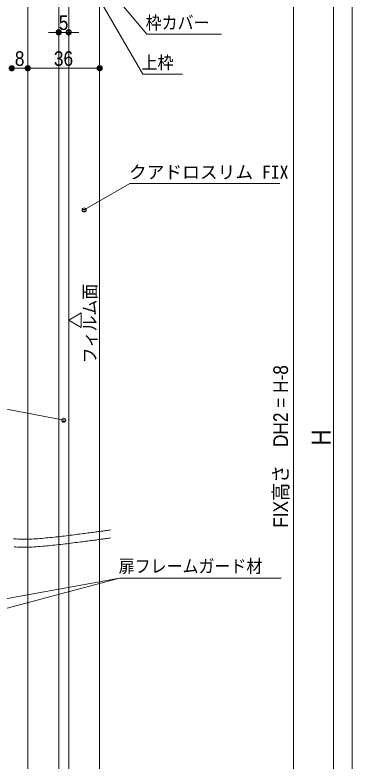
# Model space of a CAD drawing. Units: millimetres, scale not verified. Extents: x -6062 to 6062, y -3045 to 3045.
# Drawn here: x 1369 to 2212, y -1266 to 604 of the extents above; entities that cross this region are included whole.
import ezdxf
from ezdxf.enums import TextEntityAlignment as Align

# ---------------------------------------------------------------- set-up
doc = ezdxf.new("R2010")
doc.units = ezdxf.units.MM
doc.header["$LTSCALE"] = 20
for name, color, linetype, lineweight in [('0-0_1図面枠', 7, 'Continuous', 9), ('0-1_2寸法-1', 7, 'Continuous', 9), ('0-2_0', 7, 'Continuous', 9), ('0-3_2寸法-3', 7, 'Continuous', 9), ('0-4_3一般', 7, 'Continuous', 9)]:
    doc.layers.add(name, color=color, linetype=linetype, lineweight=lineweight)
doc.styles.add('ＭＳ ゴシック', font='')
doc.styles.add('ＭＳ Ｐゴシック', font='')
doc.styles.get('ＭＳ ゴシック').set_extended_font_data('MS Gothic')
doc.styles.get('ＭＳ Ｐゴシック').set_extended_font_data('MS PGothic')

# ---------------------------------------------------------------- blocks, each defined once
blk = doc.blocks.new('グループ-88')
at = {"layer": '0-4_3一般'}
for p, q in [((65313.7, -34600), (65313.7, 15604.9)), ((65813.7, 15604.9), (65813.7, -34600))]:
    blk.add_line(p, q, dxfattribs=at)
blk.add_lwpolyline([(67363.7, 20004.9), (67363.7, -39000), (63763.7, -39000), (63763.7, 20004.9)], close=True, dxfattribs=at)
blk = doc.blocks.new('グループ-103')
at = {"layer": '0-4_3一般'}
for points in [[(63047.8, -14176.5), (63123.1, -14183.1), (63200.3, -14189.2), (63279.2, -14194.2), (63360, -14198.1), (63442.6, -14200.9), (63527, -14202.6), (63613.2, -14203.2), (63701.2, -14202.7), (63791, -14201), (63882.7, -14198.3), (63976.2, -14194.4), (64071.5, -14189.5), (64168.6, -14183.4), (64267.5, -14176.3), (64368.3, -14168)], [(64368.3, -14168), (64469.9, -14159), (64571.5, -14149.8), (64673.1, -14140.3), (64774.6, -14130.5), (64876, -14120.4), (64977.4, -14110), (65078.8, -14099.4), (65180.1, -14088.5), (65281.4, -14077.4), (65382.6, -14065.9), (65483.8, -14054.2), (65584.9, -14042.2), (65686, -14029.9), (65787, -14017.4), (65887.2, -14004.8), (65985.5, -13992.4), (66082, -13980.2), (66176.7, -13968.1), (66269.6, -13956.3), (66360.6, -13944.6), (66449.9, -13933.2), (66537.4, -13921.9), (66623, -13910.8), (66706.9, -13899.9), (66788.9, -13889.2), (66869.2, -13878.7), (66947.6, -13868.3), (67024.2, -13858.2), (67099.1, -13848.2), (67172.1, -13838.5), (67243.3, -13829.1), (67312.7, -13819.8), (67380.3, -13810.8), (67446.1, -13802.1), (67510.1, -13793.6), (67572.3, -13785.3), (67632.7, -13777.2), (67691.3, -13769.4), (67748.1, -13761.8)], [(67748.1, -13761.8), (67803.1, -13754.5), (67856.2, -13747.4), (67907.6, -13740.5)], [(65428.5, -14463.1), (65532, -14451), (65635.4, -14438.6), (65738.8, -14425.8), (65841.2, -14413), (65941.8, -14400.3), (66040.5, -14387.9), (66137.3, -14375.6), (66232.4, -14363.4), (66325.5, -14351.5), (66416.8, -14339.7), (66506.3, -14328.2), (66593.9, -14316.8), (66679.7, -14305.5), (66763.6, -14294.5), (66845.7, -14283.6), (66925.9, -14272.9), (67004.2, -14262.4), (67080.8, -14252.1), (67155.4, -14242.1), (67228.3, -14232.3), (67299.2, -14222.7), (67368.4, -14213.4), (67435.7, -14204.3), (67501.1, -14195.5), (67564.7, -14186.9), (67626.5, -14178.6), (67686.4, -14170.5), (67744.5, -14162.6), (67800.7, -14155), (67855.1, -14147.7), (67907.6, -14140.5)], [(63092.1, -14584.6), (63172.8, -14590.6), (63255.4, -14595.4), (63339.8, -14599.1), (63426.1, -14601.6), (63514.3, -14603), (63604.3, -14603.3), (63696.3, -14602.5), (63790, -14600.5), (63885.7, -14597.4), (63983.2, -14593.2), (64082.6, -14587.8), (64183.8, -14581.3), (64287, -14573.7), (64391, -14565.3), (64495, -14556.6), (64598.9, -14547.5), (64702.8, -14538.2), (64806.6, -14528.4), (64910.4, -14518.4), (65014.1, -14508), (65117.8, -14497.3), (65221.4, -14486.2), (65325, -14474.8), (65428.5, -14463.1)]]:
    blk.add_lwpolyline(points, dxfattribs=at)
blk.add_blockref('グループ-88', (0, 0), dxfattribs=at)
blk = doc.blocks.new('グループ-104')
at = {"layer": '0-4_3一般'}
blk.add_blockref('グループ-103', (0, 0), dxfattribs=at)
blk = doc.blocks.new('_Dot')
at = {"layer": '0-2_0'}
for p, q in [((-10, 0), (-20, 0)), ((9.78, 2), (-9.78, 2)), ((7.99, 6), (-7.99, 6)), ((9.16, -3.98), (-9.16, -3.98)), ((6, -7.98), (-6, -7.98))]:
    blk.add_line(p, q, dxfattribs=at)
for points in [[(10, 0), (9.92, 1.25), (9.69, 2.49), (9.3, 3.68), (8.76, 4.82), (8.09, 5.88), (7.29, 6.85), (6.37, 7.71), (5.36, 8.44), (4.26, 9.05), (3.09, 9.51), (1.87, 9.82), (0.63, 9.98), (-0.63, 9.98), (-1.87, 9.82), (-3.09, 9.51), (-4.26, 9.05), (-5.36, 8.44), (-6.37, 7.71), (-7.29, 6.85), (-8.09, 5.88), (-8.76, 4.82), (-9.3, 3.68), (-9.69, 2.49), (-9.92, 1.25), (-10, 0), (0, 0)], [(-10, 0), (-9.92, -1.25), (-9.69, -2.49), (-9.3, -3.68), (-8.76, -4.82), (-8.09, -5.88), (-7.29, -6.85), (-6.37, -7.71), (-5.36, -8.44), (-4.26, -9.05), (-3.09, -9.51), (-1.87, -9.82), (-0.63, -9.98), (0.63, -9.98), (1.87, -9.82), (3.09, -9.51), (4.26, -9.05), (5.36, -8.44), (6.37, -7.71), (7.29, -6.85), (8.09, -5.88), (8.76, -4.82), (9.3, -3.68), (9.69, -2.49), (9.92, -1.25), (10, 0), (0, 0)]]:
    blk.add_lwpolyline(points, close=True, dxfattribs=at)
blk = doc.blocks.new('グループ-169')
at = {"layer": '0-0_1図面枠'}
blk.add_lwpolyline([(-80000, 55400), (80000, 55400), (80000, -55400), (-80000, -55400)], close=True, dxfattribs=at)
blk = doc.blocks.new('図面枠')
at = {"layer": '0-0_1図面枠'}
blk.add_blockref('グループ-169', (0, 0), dxfattribs=at)

msp = doc.modelspace()

# ---------------------------------------------------------------- linework, layer by layer
at = {"layer": '0-1_2寸法-1'}
for p, q in [((2165.68, 1027.53), (2165.68, -1937.29)), ((2065.68, 987.53), (2065.68, -1937.29)), ((1478.18, 580.25), (1478.38, 580.25)), ((1503.18, 580.25), (1503.38, 580.25)), ((1465.47, 560.25), (1452.76, 560.25)), ((1503.18, 560.25), (1478.18, 560.25)), ((1515.9, 560.25), (1528.61, 560.25)), ((1400.68, 490.25), (1400.88, 490.25)), ((1400.68, 490.25), (1400.88, 490.25)), ((1580.68, 490.25), (1580.88, 490.25)), ((1373.4, 470.25), (1387.97, 470.25)), ((1567.97, 470.25), (1413.4, 470.25))]:
    msp.add_line(p, q, dxfattribs=at)
at = {"layer": '0-3_2寸法-3'}
for p, q in [((1546.83, 116.1), (1537.04, 116.1)), ((1542.11, 120.1), (1541.76, 120.1)), ((1542.11, 120.1), (1541.76, 120.1)), ((1545.93, 112.1), (1537.94, 112.1)), ((669.63, -250.95), (1490.68, -412)), ((1495.58, -411.01), (1485.79, -411.01)), ((1490.86, -407.01), (1490.51, -407.01)), ((1490.86, -407.01), (1490.51, -407.01)), ((1494.68, -415.01), (1486.69, -415.01)), ((1630.68, -807.5), (944.18, -932.5))]:
    msp.add_line(p, q, dxfattribs=at)
for points in [[(1411.68, 897.12), (1698.55, 555.25), (1885.5, 555.25)], [(1527.31, 735.25), (1688.97, 455.25), (1787.74, 455.25)], [(1541.93, 115.11), (1656.5, 181.26), (2031.93, 181.26)], [(1164.18, -932.5), (1630.68, -807.5), (2034.86, -807.5)]]:
    msp.add_lwpolyline(points, dxfattribs=at)
msp.add_lwpolyline([(1534.43, -143.1), (1534.43, -179.17), (1503.18, -161.14)], close=True, dxfattribs=at)
for centre in [(1541.93, 115.11), (1541.93, 115.11), (1490.68, -412), (1490.68, -412)]:
    msp.add_circle(centre, 5.01, dxfattribs=at)

# ---------------------------------------------------------------- block references
at = {"layer": '0-0_1図面枠', "xscale": 0.05, "yscale": 0.05}
msp.add_blockref('図面枠', (-1787.5, 0), dxfattribs=at)
at = {"layer": '0-1_2寸法-1', "xscale": 0.6356201, "yscale": 0.6356201}
for p in [(1478.18, 560.25), (1400.68, 470.25), (1580.68, 470.25)]:
    msp.add_blockref('_Dot', p, dxfattribs=at)
at = {"layer": '0-1_2寸法-1', "xscale": 0.6356201, "yscale": 0.6356201, "rotation": 180}
for p in [(1503.18, 560.25), (1360.68, 470.25), (1400.68, 470.25)]:
    msp.add_blockref('_Dot', p, dxfattribs=at)
at = {"layer": '0-4_3一般', "xscale": 0.05, "yscale": 0.05}
msp.add_blockref('グループ-104', (-1787.5, 0), dxfattribs=at)

# ---------------------------------------------------------------- texts
at = {"layer": '0-1_2寸法-1', "style": 'ＭＳ Ｐゴシック', "width": 0.9}
for s, p in [('5', (1478.39, 555.19)), ('8', (1368.39, 465.19)), ('36', (1466.19, 465.19))]:
    msp.add_text(s, height=36.66, dxfattribs=at).set_placement(p, align=Align.BOTTOM_LEFT)
for s, height, p in [('FIX高さ\u3000DH2 = H-8', 36.69, (2063.14, -681.42)), ('H', 47.17, (2172.75, -475.12))]:
    msp.add_text(s, height=height, rotation=90, dxfattribs=at).set_placement(p, align=Align.BOTTOM_LEFT)
at = {"layer": '0-3_2寸法-3', "style": 'ＭＳ ゴシック', "width": 0.9}
for s, p in [('枠カバー', (1695.84, 558.42)), ('上枠', (1685.69, 458.42)), ('扉フレームガード材', (1628.38, -803.75))]:
    msp.add_text(s, height=32.55, dxfattribs=at).set_placement(p, align=Align.BOTTOM_LEFT)
at = {"layer": '0-3_2寸法-3', "style": 'ＭＳ ゴシック'}
msp.add_text('クアドロスリム FIX', height=32.55, dxfattribs=at).set_placement((1654, 183.85), align=Align.BOTTOM_LEFT)
at = {"layer": '0-3_2寸法-3', "style": 'ＭＳ ゴシック', "width": 0.9}
msp.add_text('フィルム面', height=32.55, rotation=90, dxfattribs=at).set_placement((1582.03, -269.5), align=Align.BOTTOM_LEFT)

doc.saveas('drawing.dxf')
